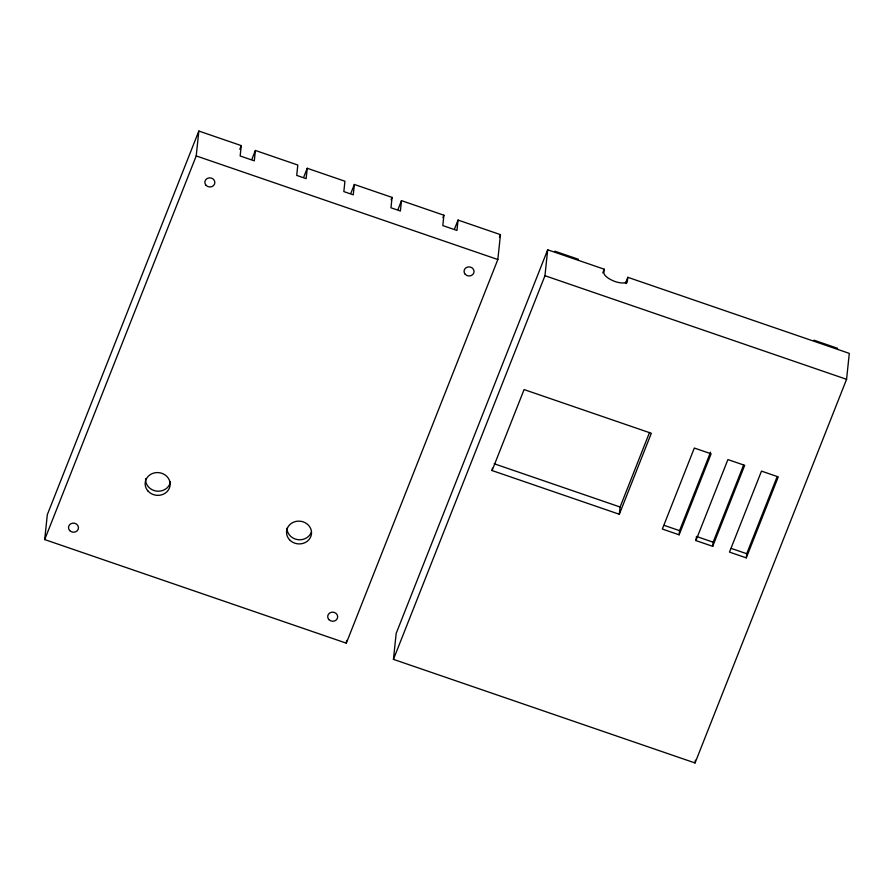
<?xml version="1.0" encoding="UTF-8"?>
<svg xmlns="http://www.w3.org/2000/svg" width="894" height="894" viewBox="0 0 894 894"><rect width="100%" height="100%" fill="white"/><g stroke="black" fill="none" stroke-linecap="round" stroke-linejoin="round"><path stroke-width="1.34" d="M44.7 539.574L47.315 514.687L198.837 131.038L241.257 145.61L240.162 155.981L254.298 160.842L255.393 150.471L297.803 165.032L296.719 175.403L306.139 178.644L307.234 168.273L344.928 181.225L343.844 191.595L353.264 194.825L354.359 184.466L392.064 197.406L390.969 207.777L400.389 211.018L401.484 200.647L443.893 215.219L442.809 225.59L456.946 230.44L458.041 220.069L500.45 234.641L497.835 259.528L346.313 643.166L44.7 539.574L196.222 155.925L198.837 131.038M346.313 643.166L346.604 640.406M393.438 659.359L396.165 633.433L547.687 249.795L604.243 269.217L603.841 273.028L604.467 274.57A12.728 5.14 21.6 0 0 615.15 281.554A12.728 5.14 21.6 0 0 626.504 282.135L627.398 281.118L627.8 277.308L849.3 353.387L846.573 379.313L695.051 762.962L393.438 659.359L544.96 275.71L547.687 249.795M492.091 470.557L524.085 389.572L651.324 433.277L619.33 514.262L492.091 470.557L492.348 468.143M619.33 514.262L620.101 507.01L649.547 432.439M679.127 534.802L711.11 453.806L694.325 448.039L662.342 529.036L679.127 534.802L679.563 530.656L710.54 452.23M695.912 540.568L727.906 459.572L744.691 465.338L712.708 546.335L695.912 540.568L696.202 537.808M712.708 546.335L713.144 542.189L743.607 465.048M695.051 762.962L695.342 760.224M746.289 557.867L778.272 476.882L761.487 471.116L729.493 552.101L746.289 557.867L746.725 553.721L777.188 476.591M239.804 149.264L241.257 145.61M252.019 158.998L255.393 150.471M303.859 176.8L307.234 168.273M350.984 192.981L354.359 184.466M391.091 199.843L392.064 197.406M398.121 209.174L401.484 200.647M442.932 217.655L443.893 215.219M454.666 228.596L458.041 220.069M499.422 237.234L500.45 234.641M602.791 272.871L604.243 269.217M625.398 283.398L627.8 277.308M626.437 283.554L627.398 281.118M554.839 251.192L578.396 259.282M814.032 340.212L837.6 348.314M196.222 155.925L497.835 259.528M544.96 275.71L846.573 379.313M494.17 463.751L620.101 507.01M664.063 525.326L679.563 530.656M696.348 536.422L713.144 542.189M731.225 548.402L746.725 553.721M311.246 532.433A12.527 11.387 6 0 1 297.367 539.585A12.527 11.387 6 0 1 286.952 528.22M170.419 481.955A12.527 11.387 6 0 1 156.528 491.097A12.527 11.387 6 0 1 145.61 478.67M465.238 274.313A5.006 4.559 6 0 0 473.764 273.039A5.006 4.559 6 0 0 468.154 266.926A5.006 4.559 6 0 0 465.238 274.313M206.033 185.281A5.006 4.559 6 0 0 214.571 184.019A5.006 4.559 6 0 0 208.95 177.895A5.006 4.559 6 0 0 206.033 185.281M328.869 619.587A5.006 4.559 6 0 0 337.396 618.324A5.006 4.559 6 0 0 331.786 612.2A5.006 4.559 6 0 0 328.869 619.587M289.488 539.73A12.527 11.387 6 0 0 310.81 536.579A12.527 11.387 6 0 0 296.786 521.28A12.527 11.387 6 0 0 289.488 539.73M148.113 491.175A12.527 11.387 6 0 0 169.424 488.012A12.527 11.387 6 0 0 155.4 472.714A12.527 11.387 6 0 0 148.113 491.175M69.665 530.555A5.006 4.559 6 0 0 78.191 529.293A5.006 4.559 6 0 0 72.582 523.169A5.006 4.559 6 0 0 69.665 530.555"/></g></svg>
